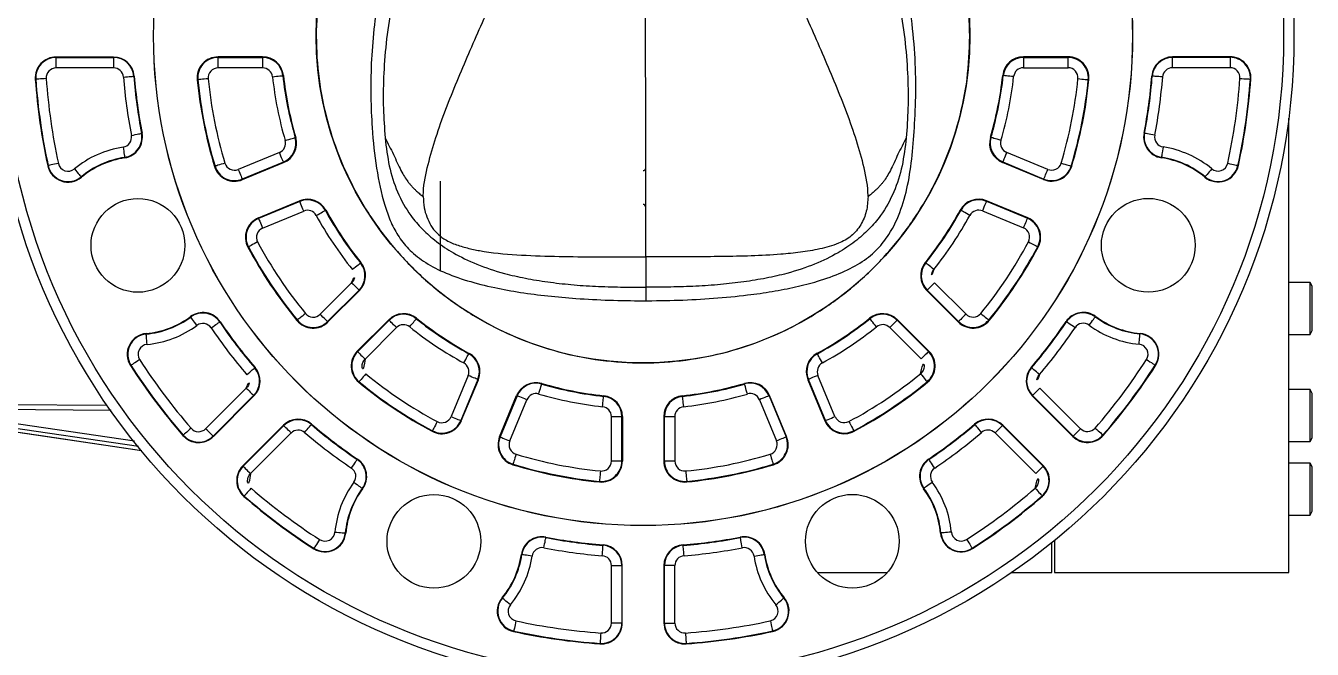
# Model space of a CAD drawing. Header units: millimetres. Extents: x 441156 to 441876, y 4514765 to 4515211.
# Drawn here: x 441241.5844 to 441241.8427, y 4514792.5517 to 4514792.6769 of the extents above; entities that cross this region are included whole.
import ezdxf

# ---------------------------------------------------------------- set-up
doc = ezdxf.new("R2010")
doc.units = ezdxf.units.MM
doc.layers.add('-LYNKA_PISCINA', color=7, linetype='Continuous', lineweight=18)
doc.layers.add('05 ESQUEMAS HIDRAULICOS nuevos_dwg _6_', color=7, linetype='Continuous', lineweight=18, true_color=0x767676)

# ---------------------------------------------------------------- blocks, each defined once
blk = doc.blocks.new('05 ESQUEMAS HIDRAULICOS nuevos_dwg_A$C47CE04E0-V10-01_ARQ_CUARTO DEPURADORA')
at = {"layer": '-LYNKA_PISCINA', "lineweight": 25}
for p, q in [((68.579, 42.152), (68.579, 41.57)), ((81.336, 40.661), (81.336, 41.661)), ((81.336, 38.602), (81.336, 39.602)), ((58.312, 39.201), (55.361, 39.227)), ((58.842, 38.511), (56.033, 38.925)), ((56.033, 38.858), (58.9, 38.435)), ((81.336, 37.191), (81.336, 38.191)), ((71.876, 36.091), (73.219, 36.091))]:
    blk.add_line(p, q, dxfattribs=at)
at = {"layer": '-LYNKA_PISCINA', "lineweight": 25, "flags": 128}
for points in [[(58.24, 39.296), (56.311, 39.313), (55.551, 39.32), (55.361, 39.321), (55.361, 39.318), (55.361, 39.311), (55.361, 39.302), (55.361, 39.29), (55.361, 39.276), (55.361, 39.261), (55.361, 39.244), (55.361, 39.227), (55.229, 39.232), (55.23, 39.249), (55.231, 39.266), (55.233, 39.281), (55.234, 39.295), (55.234, 39.307), (55.235, 39.316), (55.236, 39.323), (55.236, 39.326), (55.361, 39.321), (55.361, 60.409), (55.236, 60.409)], [(58.36, 45.982), (58.36, 45.782), (57.257, 45.782), (57.257, 45.982)], [(61.223, 45.982), (61.223, 45.782), (60.368, 45.782), (60.368, 45.982)], [(75.835, 45.982), (75.835, 45.782), (76.69, 45.782), (76.69, 45.982)], [(79.801, 45.982), (79.801, 45.991), (78.697, 45.991), (78.697, 45.982), (79.801, 45.982), (79.801, 45.782), (78.697, 45.782), (78.697, 45.982)], [(57.066, 45.578), (57.028, 45.575), (56.991, 45.572), (56.956, 45.57), (56.926, 45.568), (56.901, 45.566), (56.883, 45.565), (56.871, 45.564), (56.867, 45.564), (56.858, 45.563)], [(58.551, 45.606), (58.59, 45.609), (58.627, 45.612), (58.661, 45.615), (58.691, 45.617), (58.716, 45.619), (58.735, 45.621), (58.746, 45.622), (58.75, 45.622), (58.759, 45.623)], [(60.178, 45.573), (60.139, 45.569), (60.102, 45.565), (60.068, 45.562), (60.038, 45.559), (60.013, 45.556), (59.994, 45.555), (59.983, 45.553), (59.979, 45.553), (59.968, 45.552)], [(61.413, 45.612), (61.451, 45.616), (61.488, 45.62), (61.523, 45.624), (61.553, 45.627), (61.577, 45.63), (61.596, 45.632), (61.607, 45.633), (61.611, 45.634), (61.622, 45.635)], [(75.645, 45.612), (75.607, 45.616), (75.569, 45.62), (75.535, 45.624), (75.505, 45.627), (75.48, 45.63), (75.462, 45.632), (75.45, 45.633), (75.446, 45.634), (75.436, 45.635)], [(76.88, 45.573), (76.919, 45.569), (76.956, 45.565), (76.99, 45.562), (77.02, 45.559), (77.045, 45.556), (77.064, 45.555), (77.075, 45.553), (77.079, 45.553), (77.09, 45.552)], [(78.507, 45.606), (78.468, 45.609), (78.431, 45.612), (78.397, 45.615), (78.366, 45.617), (78.342, 45.619), (78.323, 45.621), (78.312, 45.622), (78.307, 45.622), (78.299, 45.623)], [(79.991, 45.578), (80.03, 45.575), (80.067, 45.572), (80.102, 45.57), (80.132, 45.568), (80.157, 45.566), (80.175, 45.565), (80.187, 45.564), (80.191, 45.564), (80.2, 45.563)], [(76.429, 36.704), (76.429, 36.091), (80.929, 36.091), (80.929, 44.813)], [(58.703, 44.486), (58.741, 44.493), (58.778, 44.501), (58.812, 44.507), (58.841, 44.513), (58.866, 44.518), (58.884, 44.521), (58.895, 44.523), (58.9, 44.524), (58.908, 44.526)], [(78.355, 44.486), (78.317, 44.493), (78.28, 44.501), (78.246, 44.507), (78.216, 44.513), (78.192, 44.518), (78.174, 44.521), (78.162, 44.523), (78.158, 44.524), (78.15, 44.526)], [(58.544, 44.26), (58.55, 44.222), (58.555, 44.185), (58.56, 44.151), (58.565, 44.121), (58.569, 44.097), (58.571, 44.078), (58.573, 44.067), (58.574, 44.063), (58.575, 44.054)], [(61.656, 44.388), (61.693, 44.399), (61.729, 44.409), (61.762, 44.419), (61.791, 44.427), (61.815, 44.434), (61.833, 44.439), (61.844, 44.443), (61.848, 44.444), (61.858, 44.447)], [(75.402, 44.388), (75.364, 44.399), (75.329, 44.409), (75.295, 44.419), (75.266, 44.427), (75.243, 44.434), (75.225, 44.439), (75.214, 44.443), (75.21, 44.444), (75.2, 44.447)], [(78.514, 44.26), (78.508, 44.222), (78.503, 44.185), (78.497, 44.151), (78.493, 44.121), (78.489, 44.097), (78.486, 44.078), (78.485, 44.067), (78.484, 44.063), (78.483, 44.054)], [(61.622, 43.973), (61.621, 43.977), (61.616, 43.987), (61.609, 44.005), (61.6, 44.028), (61.588, 44.055), (61.575, 44.087), (61.561, 44.122), (61.546, 44.158), (60.756, 43.831), (60.771, 43.795), (60.785, 43.76), (60.799, 43.728), (60.81, 43.701), (60.82, 43.678), (60.827, 43.66), (60.831, 43.65), (60.833, 43.646)], [(76.225, 43.646), (76.227, 43.65), (76.231, 43.66), (76.238, 43.678), (76.248, 43.701), (76.259, 43.728), (76.272, 43.76), (76.287, 43.795), (76.302, 43.831), (75.512, 44.158), (75.497, 44.122), (75.483, 44.087), (75.47, 44.055), (75.458, 44.028), (75.449, 44.005), (75.442, 43.987), (75.437, 43.977), (75.435, 43.973), (76.225, 43.646), (76.221, 43.636), (75.431, 43.963), (75.435, 43.973)], [(57.3, 43.948), (57.262, 43.94), (57.226, 43.932), (57.192, 43.925), (57.163, 43.919), (57.138, 43.913), (57.12, 43.909), (57.109, 43.907), (57.105, 43.906), (57.096, 43.904)], [(57.609, 43.842), (57.634, 43.812), (57.658, 43.783), (57.68, 43.757), (57.699, 43.734), (57.715, 43.714), (57.727, 43.7), (57.734, 43.691), (57.737, 43.688), (57.743, 43.681)], [(60.5, 43.952), (60.463, 43.94), (60.427, 43.93), (60.394, 43.92), (60.365, 43.911), (60.342, 43.904), (60.324, 43.898), (60.313, 43.895), (60.309, 43.894), (60.299, 43.89)], [(76.558, 43.952), (76.595, 43.94), (76.631, 43.93), (76.664, 43.92), (76.692, 43.911), (76.716, 43.904), (76.734, 43.898), (76.745, 43.895), (76.749, 43.894), (76.759, 43.89)], [(79.448, 43.842), (79.424, 43.812), (79.4, 43.783), (79.378, 43.757), (79.359, 43.734), (79.343, 43.714), (79.331, 43.7), (79.323, 43.691), (79.321, 43.688), (79.315, 43.681)], [(79.758, 43.948), (79.795, 43.94), (79.832, 43.932), (79.866, 43.925), (79.895, 43.919), (79.919, 43.913), (79.938, 43.909), (79.949, 43.907), (79.953, 43.906), (79.961, 43.904)], [(61.146, 42.891), (61.147, 42.887), (61.152, 42.876), (61.159, 42.859), (61.168, 42.836), (61.18, 42.808), (61.193, 42.776), (61.207, 42.742), (61.222, 42.706), (62.012, 43.033), (61.997, 43.069), (61.983, 43.103), (61.969, 43.135), (61.958, 43.163), (61.948, 43.186), (61.941, 43.203), (61.937, 43.214), (61.935, 43.218), (61.146, 42.891), (61.142, 42.9), (61.931, 43.227), (61.935, 43.218)], [(62.253, 42.948), (62.287, 42.967), (62.319, 42.985), (62.35, 43.001), (62.376, 43.016), (62.398, 43.028), (62.414, 43.037), (62.424, 43.042), (62.428, 43.044), (62.437, 43.049)], [(74.805, 42.948), (74.771, 42.967), (74.738, 42.985), (74.708, 43.001), (74.682, 43.016), (74.66, 43.028), (74.644, 43.037), (74.634, 43.042), (74.63, 43.044), (74.621, 43.049)], [(75.123, 43.218), (75.121, 43.214), (75.117, 43.203), (75.11, 43.186), (75.1, 43.163), (75.088, 43.135), (75.075, 43.103), (75.061, 43.069), (75.046, 43.033), (75.836, 42.706), (75.85, 42.742), (75.865, 42.776), (75.878, 42.808), (75.89, 42.836), (75.899, 42.859), (75.906, 42.876), (75.911, 42.887), (75.912, 42.891), (75.916, 42.9), (75.127, 43.227), (75.123, 43.218), (75.912, 42.891)], [(61.127, 42.439), (61.092, 42.421), (61.059, 42.403), (61.029, 42.387), (61.002, 42.373), (60.98, 42.361), (60.964, 42.352), (60.954, 42.347), (60.95, 42.345), (60.941, 42.34)], [(75.931, 42.439), (75.965, 42.421), (75.998, 42.403), (76.029, 42.387), (76.055, 42.373), (76.077, 42.361), (76.094, 42.352), (76.104, 42.347), (76.108, 42.345), (76.117, 42.34)], [(62.946, 41.91), (62.976, 41.935), (63.005, 41.958), (63.032, 41.979), (63.056, 41.998), (63.075, 42.014), (63.09, 42.026), (63.099, 42.033), (63.102, 42.035), (63.11, 42.042)], [(68.266, 42.152), (68.579, 42.152), (68.579, 41.57), (68.579, 41.293)], [(74.112, 41.91), (74.082, 41.935), (74.052, 41.958), (74.026, 41.979), (74.002, 41.998), (73.983, 42.014), (73.968, 42.026), (73.959, 42.033), (73.956, 42.035), (73.948, 42.042)], [(62.469, 40.91), (63.074, 41.514), (63.081, 41.506), (62.477, 40.902), (62.469, 40.91), (62.466, 40.913), (62.458, 40.921), (62.445, 40.934), (62.427, 40.951), (62.406, 40.973), (62.382, 40.997), (62.355, 41.024), (62.328, 41.051), (62.932, 41.655), (62.96, 41.628), (62.986, 41.601), (63.01, 41.577), (63.032, 41.556), (63.049, 41.538), (63.062, 41.525), (63.071, 41.517), (63.074, 41.514)], [(73.984, 41.514), (73.977, 41.506), (74.581, 40.902), (74.589, 40.91), (73.984, 41.514), (73.987, 41.517), (73.995, 41.525), (74.009, 41.538), (74.026, 41.556), (74.048, 41.577), (74.072, 41.601), (74.098, 41.628), (74.126, 41.655), (74.73, 41.051), (74.703, 41.024), (74.676, 40.997), (74.652, 40.973), (74.63, 40.951), (74.613, 40.934), (74.6, 40.921), (74.591, 40.913), (74.589, 40.91)], [(80.929, 40.661), (81.336, 40.661), (81.379, 40.736), (81.379, 41.586), (81.336, 41.661), (80.929, 41.661)], [(62.045, 41.065), (62.015, 41.04), (61.986, 41.017), (61.959, 40.995), (61.936, 40.976), (61.917, 40.96), (61.902, 40.948), (61.893, 40.941), (61.89, 40.938), (61.882, 40.931)], [(75.013, 41.065), (75.043, 41.04), (75.072, 41.017), (75.098, 40.995), (75.122, 40.976), (75.141, 40.96), (75.155, 40.948), (75.164, 40.941), (75.168, 40.938), (75.176, 40.931)], [(59.962, 40.837), (59.939, 40.869), (59.917, 40.899), (59.896, 40.926), (59.878, 40.951), (59.863, 40.971), (59.852, 40.986), (59.845, 40.995), (59.843, 40.998), (59.838, 41.005)], [(60.234, 40.791), (60.266, 40.812), (60.297, 40.833), (60.326, 40.852), (60.351, 40.869), (60.371, 40.883), (60.387, 40.894), (60.396, 40.9), (60.4, 40.902), (60.407, 40.907)], [(63.047, 40.332), (63.05, 40.329), (63.058, 40.32), (63.072, 40.307), (63.089, 40.29), (63.111, 40.268), (63.135, 40.244), (63.161, 40.218), (63.189, 40.19), (63.793, 40.794), (63.766, 40.822), (63.739, 40.848), (63.715, 40.873), (63.693, 40.894), (63.676, 40.912), (63.663, 40.925), (63.654, 40.933), (63.652, 40.936), (63.644, 40.943), (63.04, 40.339), (63.047, 40.332), (63.652, 40.936)], [(64.048, 40.808), (64.072, 40.839), (64.096, 40.868), (64.117, 40.895), (64.136, 40.918), (64.152, 40.938), (64.163, 40.952), (64.171, 40.961), (64.173, 40.964), (64.18, 40.972)], [(73.01, 40.808), (72.986, 40.839), (72.962, 40.868), (72.941, 40.895), (72.922, 40.918), (72.906, 40.938), (72.895, 40.952), (72.887, 40.961), (72.885, 40.964), (72.878, 40.972)], [(74.01, 40.332), (74.008, 40.329), (73.999, 40.32), (73.986, 40.307), (73.969, 40.29), (73.947, 40.268), (73.923, 40.244), (73.897, 40.218), (73.869, 40.19), (73.265, 40.794), (73.292, 40.822), (73.319, 40.848), (73.343, 40.873), (73.364, 40.894), (73.382, 40.912), (73.395, 40.925), (73.403, 40.933), (73.406, 40.936)], [(76.824, 40.791), (76.792, 40.812), (76.761, 40.833), (76.732, 40.852), (76.707, 40.869), (76.687, 40.883), (76.671, 40.894), (76.662, 40.9), (76.658, 40.902), (76.651, 40.907)], [(77.096, 40.837), (77.119, 40.869), (77.141, 40.899), (77.162, 40.926), (77.18, 40.951), (77.194, 40.971), (77.205, 40.986), (77.212, 40.995), (77.215, 40.998), (77.22, 41.005)], [(59.005, 40.473), (59.001, 40.511), (58.998, 40.548), (58.995, 40.583), (58.992, 40.613), (58.99, 40.637), (58.988, 40.656), (58.987, 40.668), (58.986, 40.672), (58.986, 40.68)], [(78.053, 40.473), (78.056, 40.511), (78.06, 40.548), (78.063, 40.583), (78.066, 40.613), (78.068, 40.637), (78.07, 40.656), (78.071, 40.668), (78.071, 40.672), (78.072, 40.68)], [(65.086, 40.115), (65.104, 40.149), (65.122, 40.182), (65.139, 40.212), (65.153, 40.238), (65.165, 40.26), (65.174, 40.276), (65.18, 40.287), (65.182, 40.29), (65.187, 40.299)], [(71.972, 40.115), (71.953, 40.149), (71.935, 40.182), (71.919, 40.212), (71.904, 40.238), (71.892, 40.26), (71.883, 40.276), (71.878, 40.287), (71.876, 40.29), (71.871, 40.299)], [(58.862, 40.179), (58.829, 40.158), (58.798, 40.138), (58.769, 40.119), (58.743, 40.103), (58.722, 40.089), (58.707, 40.079), (58.697, 40.073), (58.694, 40.071), (58.686, 40.066)], [(60.918, 39.891), (60.948, 39.916), (60.976, 39.94), (61.002, 39.963), (61.025, 39.982), (61.044, 39.998), (61.058, 40.011), (61.067, 40.018), (61.07, 40.021), (61.077, 40.026)], [(76.139, 39.891), (76.11, 39.916), (76.082, 39.94), (76.055, 39.963), (76.032, 39.982), (76.013, 39.998), (75.999, 40.011), (75.99, 40.018), (75.987, 40.021), (75.981, 40.026)], [(78.196, 40.179), (78.229, 40.158), (78.26, 40.138), (78.289, 40.119), (78.314, 40.103), (78.335, 40.089), (78.351, 40.079), (78.361, 40.073), (78.364, 40.071), (78.372, 40.066)], [(63.203, 39.907), (63.178, 39.877), (63.154, 39.848), (63.132, 39.822), (63.113, 39.798), (63.097, 39.779), (63.086, 39.765), (63.078, 39.756), (63.076, 39.753), (63.069, 39.744)], [(65.355, 39.797), (65.351, 39.799), (65.341, 39.803), (65.324, 39.811), (65.301, 39.82), (65.273, 39.832), (65.241, 39.845), (65.206, 39.859), (65.17, 39.874), (64.843, 39.085), (64.879, 39.07), (64.914, 39.055), (64.946, 39.042), (64.974, 39.031), (64.997, 39.021), (65.014, 39.014), (65.024, 39.01), (65.028, 39.008), (65.038, 39.004), (65.365, 39.793), (65.355, 39.797), (65.028, 39.008)], [(72.03, 39.008), (72.033, 39.01), (72.044, 39.014), (72.061, 39.021), (72.084, 39.031), (72.112, 39.042), (72.144, 39.055), (72.178, 39.07), (72.214, 39.085), (71.887, 39.874), (71.851, 39.859), (71.817, 39.845), (71.785, 39.832), (71.757, 39.82), (71.734, 39.811), (71.717, 39.803), (71.706, 39.799), (71.703, 39.797)], [(73.855, 39.907), (73.88, 39.877), (73.904, 39.848), (73.925, 39.822), (73.945, 39.798), (73.96, 39.779), (73.972, 39.765), (73.98, 39.756), (73.982, 39.753), (73.989, 39.744)], [(60.27, 38.71), (60.276, 38.704), (61.056, 39.484), (61.05, 39.49), (60.27, 38.71), (60.267, 38.713), (60.259, 38.721), (60.245, 38.734), (60.228, 38.752), (60.206, 38.773), (60.182, 38.798), (60.156, 38.824), (60.128, 38.851), (60.908, 39.631), (60.936, 39.604), (60.962, 39.578), (60.986, 39.553), (61.008, 39.532), (61.025, 39.514), (61.038, 39.501), (61.047, 39.493), (61.05, 39.49)], [(66.526, 39.519), (66.536, 39.556), (66.547, 39.592), (66.556, 39.625), (66.565, 39.654), (66.572, 39.678), (66.577, 39.695), (66.58, 39.707), (66.581, 39.711), (66.584, 39.721)], [(70.532, 39.519), (70.521, 39.556), (70.511, 39.592), (70.501, 39.625), (70.493, 39.654), (70.486, 39.678), (70.481, 39.695), (70.477, 39.707), (70.476, 39.711), (70.473, 39.721)], [(76.008, 39.49), (76.011, 39.493), (76.019, 39.501), (76.032, 39.514), (76.05, 39.532), (76.071, 39.553), (76.096, 39.578), (76.122, 39.604), (76.15, 39.631), (76.93, 38.851), (76.902, 38.824), (76.876, 38.798), (76.851, 38.773), (76.83, 38.752), (76.812, 38.734), (76.799, 38.721), (76.791, 38.713), (76.788, 38.71)], [(80.929, 38.602), (81.336, 38.602), (81.379, 38.677), (81.379, 39.527), (81.336, 39.602), (80.929, 39.602)], [(65.783, 38.695), (65.787, 38.694), (65.798, 38.689), (65.815, 38.682), (65.838, 38.672), (65.866, 38.661), (65.898, 38.648), (65.932, 38.633), (65.968, 38.619), (66.295, 39.408), (66.259, 39.423), (66.225, 39.437), (66.193, 39.45), (66.165, 39.462), (66.142, 39.472), (66.125, 39.479), (66.114, 39.483), (66.111, 39.485), (65.783, 38.695), (65.774, 38.699), (66.101, 39.489), (66.111, 39.485)], [(67.75, 39.275), (67.754, 39.314), (67.758, 39.351), (67.762, 39.385), (67.765, 39.415), (67.768, 39.44), (67.77, 39.458), (67.771, 39.47), (67.771, 39.474), (67.773, 39.484)], [(69.308, 39.275), (69.304, 39.314), (69.3, 39.351), (69.296, 39.385), (69.293, 39.415), (69.29, 39.44), (69.288, 39.458), (69.287, 39.47), (69.286, 39.474), (69.285, 39.484)], [(70.947, 39.485), (70.943, 39.483), (70.933, 39.479), (70.916, 39.472), (70.893, 39.462), (70.865, 39.45), (70.833, 39.437), (70.798, 39.423), (70.763, 39.408), (71.09, 38.619), (71.125, 38.633), (71.16, 38.648), (71.192, 38.661), (71.22, 38.672), (71.243, 38.682), (71.26, 38.689), (71.27, 38.694), (71.274, 38.695)], [(68.12, 38.23), (68.12, 39.085), (68.131, 39.085), (68.131, 38.23), (68.12, 38.23), (67.92, 38.23), (67.92, 39.085), (68.12, 39.085)], [(68.938, 39.085), (69.138, 39.085), (69.138, 38.23), (68.938, 38.23)], [(56.033, 38.858), (56.033, 38.858), (56.033, 38.925), (56.033, 38.929), (56.034, 38.936), (56.035, 38.945), (56.037, 38.956), (56.039, 38.97), (56.041, 38.985), (56.044, 39.002), (56.046, 39.019), (58.759, 38.618)], [(56.033, 38.858), (56.221, 38.831), (56.972, 38.72), (58.899, 38.436)], [(59.848, 38.861), (59.819, 38.836), (59.791, 38.811), (59.765, 38.789), (59.742, 38.769), (59.723, 38.753), (59.709, 38.741), (59.701, 38.733), (59.697, 38.73), (59.691, 38.725)], [(60.848, 38.132), (60.851, 38.129), (60.859, 38.121), (60.872, 38.108), (60.89, 38.09), (60.911, 38.069), (60.935, 38.044), (60.962, 38.018), (60.989, 37.991), (61.769, 38.771), (61.742, 38.798), (61.715, 38.824), (61.691, 38.849), (61.67, 38.87), (61.652, 38.888), (61.639, 38.901), (61.631, 38.909), (61.628, 38.912)], [(62.029, 38.781), (62.054, 38.81), (62.078, 38.839), (62.1, 38.865), (62.12, 38.888), (62.136, 38.907), (62.148, 38.921), (62.156, 38.93), (62.158, 38.933), (62.164, 38.939)], [(64.577, 38.989), (64.558, 38.955), (64.541, 38.922), (64.525, 38.891), (64.51, 38.865), (64.499, 38.843), (64.49, 38.826), (64.484, 38.816), (64.482, 38.813), (64.478, 38.803)], [(72.481, 38.989), (72.499, 38.955), (72.517, 38.922), (72.533, 38.891), (72.547, 38.865), (72.559, 38.843), (72.568, 38.826), (72.573, 38.816), (72.575, 38.813), (72.58, 38.803)], [(75.029, 38.781), (75.004, 38.81), (74.98, 38.839), (74.957, 38.865), (74.938, 38.888), (74.922, 38.907), (74.91, 38.921), (74.902, 38.93), (74.899, 38.933), (74.894, 38.939)], [(76.21, 38.132), (76.207, 38.129), (76.199, 38.121), (76.186, 38.108), (76.168, 38.09), (76.147, 38.069), (76.123, 38.044), (76.096, 38.018), (76.069, 37.991), (75.289, 38.771), (75.316, 38.798), (75.343, 38.824), (75.367, 38.849), (75.388, 38.87), (75.406, 38.888), (75.419, 38.901), (75.427, 38.909), (75.43, 38.912)], [(77.209, 38.861), (77.239, 38.836), (77.267, 38.811), (77.293, 38.789), (77.316, 38.769), (77.334, 38.753), (77.349, 38.741), (77.357, 38.733), (77.36, 38.73), (77.367, 38.725)], [(66.089, 38.362), (66.078, 38.325), (66.067, 38.29), (66.057, 38.257), (66.048, 38.228), (66.041, 38.204), (66.036, 38.186), (66.032, 38.175), (66.031, 38.171), (66.028, 38.161)], [(70.968, 38.362), (70.98, 38.325), (70.991, 38.29), (71.001, 38.257), (71.009, 38.228), (71.017, 38.204), (71.022, 38.186), (71.025, 38.175), (71.027, 38.171), (71.03, 38.161)], [(62.928, 38.096), (62.95, 38.128), (62.971, 38.159), (62.99, 38.188), (63.007, 38.213), (63.021, 38.234), (63.031, 38.249), (63.038, 38.259), (63.04, 38.262), (63.045, 38.269)], [(74.13, 38.096), (74.108, 38.128), (74.087, 38.159), (74.068, 38.188), (74.051, 38.213), (74.037, 38.234), (74.026, 38.249), (74.02, 38.259), (74.018, 38.262), (74.013, 38.269)], [(80.929, 37.191), (81.336, 37.191), (81.379, 37.266), (81.379, 38.116), (81.336, 38.191), (80.929, 38.191)], [(62.975, 37.824), (63.006, 37.801), (63.036, 37.779), (63.064, 37.758), (63.088, 37.74), (63.108, 37.726), (63.123, 37.715), (63.133, 37.708), (63.136, 37.705), (63.143, 37.7)], [(67.71, 38.04), (67.706, 38.001), (67.703, 37.964), (67.699, 37.93), (67.696, 37.9), (67.694, 37.875), (67.692, 37.857), (67.691, 37.845), (67.691, 37.841), (67.69, 37.831)], [(69.348, 38.04), (69.351, 38.001), (69.355, 37.964), (69.358, 37.93), (69.361, 37.9), (69.364, 37.875), (69.366, 37.857), (69.367, 37.845), (69.367, 37.841), (69.368, 37.831)], [(74.083, 37.824), (74.051, 37.801), (74.021, 37.779), (73.994, 37.758), (73.969, 37.74), (73.949, 37.726), (73.934, 37.715), (73.925, 37.708), (73.922, 37.705), (73.915, 37.7)], [(60.999, 37.711), (60.974, 37.681), (60.949, 37.653), (60.927, 37.627), (60.907, 37.604), (60.89, 37.586), (60.878, 37.572), (60.871, 37.563), (60.868, 37.56), (60.862, 37.553)], [(76.059, 37.711), (76.084, 37.681), (76.109, 37.653), (76.131, 37.627), (76.151, 37.604), (76.167, 37.586), (76.18, 37.572), (76.187, 37.563), (76.19, 37.56), (76.196, 37.553)], [(62.61, 36.867), (62.649, 36.864), (62.686, 36.86), (62.72, 36.857), (62.75, 36.854), (62.775, 36.852), (62.794, 36.85), (62.805, 36.849), (62.809, 36.849), (62.818, 36.848)], [(74.448, 36.867), (74.409, 36.864), (74.372, 36.86), (74.338, 36.857), (74.307, 36.854), (74.283, 36.852), (74.264, 36.85), (74.253, 36.849), (74.248, 36.849), (74.24, 36.848)], [(62.316, 36.724), (62.295, 36.691), (62.275, 36.66), (62.257, 36.631), (62.24, 36.606), (62.227, 36.585), (62.217, 36.569), (62.21, 36.559), (62.208, 36.556), (62.203, 36.548)], [(66.624, 36.565), (66.631, 36.604), (66.638, 36.64), (66.645, 36.674), (66.651, 36.704), (66.655, 36.728), (66.659, 36.746), (66.661, 36.758), (66.662, 36.762), (66.663, 36.77)], [(67.744, 36.413), (67.747, 36.452), (67.75, 36.489), (67.753, 36.524), (67.755, 36.554), (67.757, 36.578), (67.758, 36.597), (67.759, 36.609), (67.76, 36.613), (67.76, 36.621)], [(69.314, 36.413), (69.311, 36.452), (69.308, 36.489), (69.305, 36.524), (69.303, 36.554), (69.301, 36.578), (69.299, 36.597), (69.299, 36.609), (69.298, 36.613), (69.298, 36.621)], [(70.434, 36.565), (70.427, 36.604), (70.42, 36.64), (70.413, 36.674), (70.407, 36.704), (70.403, 36.728), (70.399, 36.746), (70.397, 36.758), (70.396, 36.762), (70.394, 36.77)], [(74.741, 36.724), (74.762, 36.691), (74.783, 36.66), (74.801, 36.631), (74.818, 36.606), (74.831, 36.585), (74.841, 36.569), (74.847, 36.559), (74.85, 36.556), (74.854, 36.548)], [(75.611, 36.091), (76.379, 36.091), (76.379, 36.664)], [(66.398, 36.406), (66.36, 36.412), (66.323, 36.418), (66.289, 36.423), (66.259, 36.427), (66.234, 36.431), (66.216, 36.434), (66.204, 36.435), (66.2, 36.436), (66.192, 36.437)], [(70.66, 36.406), (70.698, 36.412), (70.735, 36.418), (70.769, 36.423), (70.799, 36.427), (70.823, 36.431), (70.842, 36.434), (70.853, 36.435), (70.857, 36.436), (70.866, 36.437)], [(68.12, 35.12), (68.129, 35.12), (68.129, 36.223), (68.12, 36.223), (68.12, 35.12), (67.92, 35.12), (67.92, 36.223), (68.12, 36.223)], [(68.938, 35.12), (69.138, 35.12), (69.138, 36.223), (68.938, 36.223)], [(65.98, 35.472), (65.95, 35.496), (65.921, 35.52), (65.895, 35.542), (65.871, 35.562), (65.852, 35.577), (65.838, 35.589), (65.829, 35.597), (65.826, 35.599), (65.819, 35.605)], [(71.078, 35.472), (71.108, 35.496), (71.137, 35.52), (71.163, 35.542), (71.187, 35.562), (71.206, 35.577), (71.22, 35.589), (71.229, 35.597), (71.232, 35.599), (71.239, 35.605)], [(66.086, 35.163), (66.078, 35.125), (66.07, 35.088), (66.063, 35.055), (66.056, 35.025), (66.051, 35.001), (66.047, 34.983), (66.045, 34.971), (66.044, 34.967), (66.042, 34.959)], [(70.972, 35.163), (70.98, 35.125), (70.988, 35.088), (70.995, 35.055), (71.002, 35.025), (71.007, 35.001), (71.011, 34.983), (71.013, 34.971), (71.014, 34.967), (71.016, 34.959)], [(67.715, 34.929), (67.713, 34.89), (67.71, 34.853), (67.708, 34.819), (67.705, 34.788), (67.704, 34.764), (67.702, 34.745), (67.701, 34.733), (67.701, 34.729), (67.701, 34.721)], [(69.342, 34.929), (69.345, 34.89), (69.348, 34.853), (69.35, 34.819), (69.352, 34.788), (69.354, 34.764), (69.355, 34.745), (69.356, 34.733), (69.357, 34.729), (69.357, 34.721)]]:
    blk.add_lwpolyline(points, dxfattribs=at)
for points in [[(57.257, 45.991), (57.257, 45.982), (58.36, 45.982), (58.36, 45.991)], [(60.368, 45.993), (60.368, 45.982), (61.223, 45.982), (61.223, 45.993)], [(75.835, 45.993), (75.835, 45.982), (76.69, 45.982), (76.69, 45.993)], [(61.626, 43.963), (61.622, 43.973), (60.833, 43.646), (60.837, 43.636)], [(73.414, 40.943), (73.406, 40.936), (74.01, 40.332), (74.018, 40.339)], [(72.02, 39.004), (72.03, 39.008), (71.703, 39.797), (71.693, 39.793)], [(70.957, 39.489), (70.947, 39.485), (71.274, 38.695), (71.284, 38.699)], [(76.782, 38.704), (76.788, 38.71), (76.008, 39.49), (76.002, 39.484)], [(68.927, 38.23), (68.938, 38.23), (68.938, 39.085), (68.927, 39.085)], [(60.841, 38.138), (60.848, 38.132), (61.628, 38.912), (61.621, 38.918)], [(75.436, 38.918), (76.216, 38.138), (76.21, 38.132), (75.43, 38.912)], [(68.929, 35.12), (68.938, 35.12), (68.938, 36.223), (68.929, 36.223)]]:
    blk.add_lwpolyline(points, close=True, dxfattribs=at)
at = {"layer": '-LYNKA_PISCINA', "lineweight": 25}
for centre, radius in [((68.529, 46.391), 12.5), ((68.529, 46.391), 12.3), ((68.529, 46.391), 9.4), ((68.529, 46.391), 9.398), ((68.529, 46.391), 6.277), ((58.828, 42.373), 0.9), ((78.23, 42.373), 0.9), ((64.511, 36.69), 0.9), ((72.547, 36.69), 0.9)]:
    blk.add_circle(centre, radius, dxfattribs=at)
for centre, radius, start, end in [((57.257, 45.591), 0.4, 90, 184.0597), ((57.257, 45.591), 0.391, 90, 184.0597), ((58.36, 45.591), 0.4, 4.4984, 90), ((58.36, 45.591), 0.391, 4.4984, 90), ((60.368, 45.591), 0.402, 90, 185.5987), ((60.368, 45.591), 0.391, 90, 185.5987), ((61.223, 45.591), 0.402, 6.2487, 90), ((61.223, 45.591), 0.391, 6.2487, 90), ((75.835, 45.591), 0.402, 90, 173.7513), ((75.835, 45.591), 0.391, 90, 173.7513), ((76.69, 45.591), 0.402, 354.4013, 90), ((76.69, 45.591), 0.391, 354.4013, 90), ((78.697, 45.591), 0.4, 90, 175.5016), ((78.697, 45.591), 0.391, 90, 175.5016), ((79.801, 45.591), 0.4, 355.9403, 90), ((79.801, 45.591), 0.391, 355.9403, 90), ((57.257, 45.591), 0.191, 90, 184.0597), ((58.36, 45.591), 0.191, 4.4984, 90), ((60.368, 45.591), 0.191, 90, 185.5987), ((61.223, 45.591), 0.191, 6.2487, 90), ((75.835, 45.591), 0.191, 90, 173.7513), ((76.69, 45.591), 0.191, 354.4013, 90), ((78.697, 45.591), 0.191, 90, 175.5016), ((79.801, 45.591), 0.191, 355.9403, 90), ((68.529, 46.391), 11.7, 184.0597, 192.2733), ((68.529, 46.391), 11.691, 184.0597, 192.2733), ((68.529, 46.391), 11.491, 184.0597, 192.2733), ((68.529, 46.391), 10.009, 184.4984, 190.9734), ((68.529, 46.391), 9.809, 184.4984, 190.9734), ((68.529, 46.391), 9.8, 184.4984, 190.9734), ((68.529, 46.391), 8.602, 185.5987, 196.9013), ((68.529, 46.391), 8.591, 185.5987, 196.9013), ((68.529, 46.391), 8.391, 185.5987, 196.9013), ((68.529, 46.391), 7.159, 186.2487, 196.2513), ((68.529, 46.391), 6.959, 186.2487, 196.2513), ((68.529, 46.391), 6.948, 186.2487, 196.2513), ((68.529, 46.391), 6.948, 343.7487, 353.7513), ((68.529, 46.391), 6.959, 343.7487, 353.7513), ((68.529, 46.391), 7.159, 343.7487, 353.7513), ((68.529, 46.391), 8.391, 343.0987, 354.4013), ((68.529, 46.391), 8.591, 343.0987, 354.4013), ((68.529, 46.391), 8.602, 343.0987, 354.4013), ((68.529, 46.391), 9.8, 349.0266, 355.5016), ((68.529, 46.391), 9.809, 349.0266, 355.5016), ((68.529, 46.391), 10.009, 349.0266, 355.5016), ((68.529, 46.391), 11.491, 347.7267, 355.9403), ((68.529, 46.391), 11.691, 347.7267, 355.9403), ((68.529, 46.391), 11.7, 347.7267, 355.9403), ((58.515, 44.45), 0.191, 278.5653, 10.9734), ((58.515, 44.45), 0.391, 278.5653, 10.9734), ((58.515, 44.45), 0.4, 278.5653, 10.9734), ((78.542, 44.45), 0.4, 169.0266, 261.4347), ((78.542, 44.45), 0.391, 169.0266, 261.4347), ((78.542, 44.45), 0.191, 169.0266, 261.4347), ((58.828, 42.373), 1.909, 98.5653, 129.6854), ((61.473, 44.334), 0.191, 292.5, 16.2513), ((61.473, 44.334), 0.391, 292.5, 16.2513), ((61.473, 44.334), 0.402, 292.5, 16.2513), ((75.585, 44.334), 0.402, 163.7487, 247.5), ((75.585, 44.334), 0.391, 163.7487, 247.5), ((75.585, 44.334), 0.191, 163.7487, 247.5), ((78.23, 42.373), 1.909, 50.3146, 81.4347), ((58.828, 42.373), 1.709, 98.5653, 129.6854), ((58.828, 42.373), 1.7, 98.5653, 129.6854), ((78.23, 42.373), 1.7, 50.3146, 81.4347), ((78.23, 42.373), 1.709, 50.3146, 81.4347), ((57.487, 43.989), 0.4, 192.2733, 309.6854), ((57.487, 43.989), 0.391, 192.2733, 309.6854), ((57.487, 43.989), 0.191, 192.2733, 309.6854), ((60.683, 44.007), 0.402, 196.9013, 292.5), ((60.683, 44.007), 0.391, 196.9013, 292.5), ((60.683, 44.007), 0.191, 196.9013, 292.5), ((68.529, 43.858), 0.05, 270.5, 0), ((76.375, 44.007), 0.402, 247.5, 343.0987), ((76.375, 44.007), 0.391, 247.5, 343.0987), ((76.375, 44.007), 0.191, 247.5, 343.0987), ((79.571, 43.989), 0.4, 230.3146, 347.7267), ((79.571, 43.989), 0.391, 230.3146, 347.7267), ((79.571, 43.989), 0.191, 230.3146, 347.7267), ((62.085, 42.856), 0.402, 28.7487, 112.5), ((62.085, 42.856), 0.391, 28.7487, 112.5), ((74.973, 42.856), 0.402, 67.5, 151.2513), ((74.973, 42.856), 0.391, 67.5, 151.2513), ((62.085, 42.856), 0.191, 28.7487, 112.5), ((68.529, 46.391), 6.959, 208.7487, 218.7513), ((68.529, 46.391), 6.948, 208.7487, 218.7513), ((68.529, 43.109), 0.05, 0, 89.5), ((68.529, 46.391), 6.948, 321.2487, 331.2513), ((68.529, 46.391), 6.959, 321.2487, 331.2513), ((74.973, 42.856), 0.191, 67.5, 151.2513), ((61.295, 42.529), 0.402, 112.5, 208.0987), ((61.295, 42.529), 0.391, 112.5, 208.0987), ((68.529, 46.391), 7.159, 208.7487, 218.7513), ((68.529, 46.391), 7.159, 321.2487, 331.2513), ((75.762, 42.529), 0.391, 331.9013, 67.5), ((75.762, 42.529), 0.402, 331.9013, 67.5), ((61.295, 42.529), 0.191, 112.5, 208.0987), ((75.762, 42.529), 0.191, 331.9013, 67.5), ((68.529, 46.391), 8.602, 208.0987, 219.4013), ((68.529, 46.391), 8.591, 208.0987, 219.4013), ((68.529, 46.391), 8.391, 208.0987, 219.4013), ((68.529, 46.391), 8.391, 320.5987, 331.9013), ((68.529, 46.391), 8.591, 320.5987, 331.9013), ((68.529, 46.391), 8.602, 320.5987, 331.9013), ((62.797, 41.791), 0.391, 315, 38.7513), ((62.797, 41.791), 0.402, 315, 38.7513), ((74.261, 41.791), 0.402, 141.2487, 225), ((74.261, 41.791), 0.391, 141.2487, 225), ((62.797, 41.791), 0.191, 315, 38.7513), ((74.261, 41.791), 0.191, 141.2487, 225), ((60.075, 40.684), 0.4, 34.0266, 126.4347), ((60.075, 40.684), 0.391, 34.0266, 126.4347), ((62.193, 41.186), 0.191, 219.4013, 315), ((63.928, 40.659), 0.402, 51.2487, 135), ((63.928, 40.659), 0.391, 51.2487, 135), ((73.13, 40.659), 0.402, 45, 128.7513), ((73.13, 40.659), 0.391, 45, 128.7513), ((74.865, 41.186), 0.191, 225, 320.5987), ((76.982, 40.684), 0.4, 53.5653, 145.9734), ((76.982, 40.684), 0.391, 53.5653, 145.9734), ((58.828, 42.373), 1.7, 275.3146, 306.4347), ((58.828, 42.373), 1.709, 275.3146, 306.4347), ((58.828, 42.373), 1.909, 275.3146, 306.4347), ((60.075, 40.684), 0.191, 34.0266, 126.4347), ((68.529, 46.391), 10.009, 214.0266, 220.5016), ((68.529, 46.391), 9.809, 214.0266, 220.5016), ((68.529, 46.391), 9.8, 214.0266, 220.5016), ((62.193, 41.186), 0.402, 219.4013, 315), ((62.193, 41.186), 0.391, 219.4013, 315), ((63.928, 40.659), 0.191, 51.2487, 135), ((68.529, 46.391), 7.159, 231.2487, 241.2513), ((68.529, 46.391), 6.959, 231.2487, 241.2513), ((68.529, 46.391), 6.948, 231.2487, 241.2513), ((68.529, 46.391), 6.948, 298.7487, 308.7513), ((68.529, 46.391), 6.959, 298.7487, 308.7513), ((68.529, 46.391), 7.159, 298.7487, 308.7513), ((73.13, 40.659), 0.191, 45, 128.7513), ((74.865, 41.186), 0.402, 225, 320.5987), ((74.865, 41.186), 0.391, 225, 320.5987), ((68.529, 46.391), 9.8, 319.4984, 325.9734), ((68.529, 46.391), 9.809, 319.4984, 325.9734), ((68.529, 46.391), 10.009, 319.4984, 325.9734), ((76.982, 40.684), 0.191, 53.5653, 145.9734), ((78.23, 42.373), 1.909, 233.5653, 264.6854), ((78.23, 42.373), 1.709, 233.5653, 264.6854), ((78.23, 42.373), 1.7, 233.5653, 264.6854), ((59.023, 40.282), 0.4, 95.3146, 212.7267), ((59.023, 40.282), 0.391, 95.3146, 212.7267), ((78.035, 40.282), 0.391, 327.2733, 84.6854), ((78.035, 40.282), 0.4, 327.2733, 84.6854), ((59.023, 40.282), 0.191, 95.3146, 212.7267), ((63.324, 40.055), 0.402, 135, 230.5987), ((63.324, 40.055), 0.391, 135, 230.5987), ((64.994, 39.947), 0.391, 337.5, 61.2513), ((64.994, 39.947), 0.402, 337.5, 61.2513), ((72.064, 39.947), 0.402, 118.7487, 202.5), ((72.064, 39.947), 0.391, 118.7487, 202.5), ((73.734, 40.055), 0.391, 309.4013, 45), ((73.734, 40.055), 0.402, 309.4013, 45), ((78.035, 40.282), 0.191, 327.2733, 84.6854), ((68.529, 46.391), 11.7, 212.7267, 220.9403), ((68.529, 46.391), 11.691, 212.7267, 220.9403), ((68.529, 46.391), 11.491, 212.7267, 220.9403), ((60.773, 39.767), 0.4, 315, 40.5016), ((63.324, 40.055), 0.191, 135, 230.5987), ((64.994, 39.947), 0.191, 337.5, 61.2513), ((72.064, 39.947), 0.191, 118.7487, 202.5), ((73.734, 40.055), 0.191, 309.4013, 45), ((76.285, 39.767), 0.4, 139.4984, 225), ((68.529, 46.391), 11.491, 319.0597, 327.2733), ((68.529, 46.391), 11.691, 319.0597, 327.2733), ((68.529, 46.391), 11.7, 319.0597, 327.2733), ((60.773, 39.767), 0.191, 315, 40.5016), ((60.773, 39.767), 0.391, 315, 40.5016), ((68.529, 46.391), 8.391, 230.5987, 241.9013), ((68.529, 46.391), 8.391, 298.0987, 309.4013), ((76.285, 39.767), 0.391, 139.4984, 225), ((76.285, 39.767), 0.191, 139.4984, 225), ((68.529, 46.391), 8.602, 230.5987, 241.9013), ((68.529, 46.391), 8.591, 230.5987, 241.9013), ((66.472, 39.335), 0.402, 73.7487, 157.5), ((66.472, 39.335), 0.391, 73.7487, 157.5), ((68.529, 46.391), 6.959, 253.7487, 263.7513), ((68.529, 46.391), 6.948, 253.7487, 263.7513), ((68.529, 46.391), 6.948, 276.2487, 286.2513), ((68.529, 46.391), 6.959, 276.2487, 286.2513), ((70.586, 39.335), 0.402, 22.5, 106.2513), ((70.586, 39.335), 0.391, 22.5, 106.2513), ((68.529, 46.391), 8.591, 298.0987, 309.4013), ((68.529, 46.391), 8.602, 298.0987, 309.4013), ((66.472, 39.335), 0.191, 73.7487, 157.5), ((68.529, 46.391), 7.159, 253.7487, 263.7513), ((67.729, 39.085), 0.391, 0, 83.7513), ((67.729, 39.085), 0.402, 0, 83.7513), ((69.329, 39.085), 0.402, 96.2487, 180), ((69.329, 39.085), 0.391, 96.2487, 180), ((68.529, 46.391), 7.159, 276.2487, 286.2513), ((70.586, 39.335), 0.191, 22.5, 106.2513), ((61.904, 38.635), 0.4, 49.4984, 135), ((64.667, 39.158), 0.191, 241.9013, 337.5), ((67.729, 39.085), 0.191, 0, 83.7513), ((69.329, 39.085), 0.191, 96.2487, 180), ((72.391, 39.158), 0.191, 202.5, 298.0987), ((75.153, 38.635), 0.4, 45, 130.5016), ((59.993, 38.987), 0.191, 220.9403, 315), ((61.904, 38.635), 0.391, 49.4984, 135), ((61.904, 38.635), 0.191, 49.4984, 135), ((68.529, 46.391), 9.809, 229.4984, 235.9734), ((68.529, 46.391), 9.8, 229.4984, 235.9734), ((64.667, 39.158), 0.402, 241.9013, 337.5), ((64.667, 39.158), 0.391, 241.9013, 337.5), ((72.391, 39.158), 0.402, 202.5, 298.0987), ((72.391, 39.158), 0.391, 202.5, 298.0987), ((68.529, 46.391), 9.8, 304.0266, 310.5016), ((68.529, 46.391), 9.809, 304.0266, 310.5016), ((75.153, 38.635), 0.391, 45, 130.5016), ((75.153, 38.635), 0.191, 45, 130.5016), ((77.065, 38.987), 0.191, 225, 319.0597), ((59.993, 38.987), 0.4, 220.9403, 315), ((59.993, 38.987), 0.391, 220.9403, 315), ((68.529, 46.391), 10.009, 229.4984, 235.9734), ((66.145, 38.545), 0.402, 157.5, 253.0987), ((66.145, 38.545), 0.391, 157.5, 253.0987), ((66.145, 38.545), 0.191, 157.5, 253.0987), ((70.913, 38.545), 0.191, 286.9013, 22.5), ((70.913, 38.545), 0.391, 286.9013, 22.5), ((70.913, 38.545), 0.402, 286.9013, 22.5), ((68.529, 46.391), 10.009, 304.0266, 310.5016), ((77.065, 38.987), 0.4, 225, 319.0597), ((77.065, 38.987), 0.391, 225, 319.0597), ((68.529, 46.391), 8.391, 253.0987, 264.4013), ((68.529, 46.391), 8.391, 275.5987, 286.9013), ((61.124, 37.855), 0.4, 135, 229.0597), ((61.124, 37.855), 0.391, 135, 229.0597), ((62.821, 37.938), 0.191, 323.5653, 55.9734), ((62.821, 37.938), 0.391, 323.5653, 55.9734), ((62.821, 37.938), 0.4, 323.5653, 55.9734), ((68.529, 46.391), 8.602, 253.0987, 264.4013), ((68.529, 46.391), 8.591, 253.0987, 264.4013), ((67.729, 38.23), 0.402, 264.4013, 0), ((67.729, 38.23), 0.391, 264.4013, 0), ((67.729, 38.23), 0.191, 264.4013, 0), ((69.329, 38.23), 0.402, 180, 275.5987), ((69.329, 38.23), 0.391, 180, 275.5987), ((69.329, 38.23), 0.191, 180, 275.5987), ((68.529, 46.391), 8.591, 275.5987, 286.9013), ((68.529, 46.391), 8.602, 275.5987, 286.9013), ((74.237, 37.938), 0.4, 124.0266, 216.4347), ((74.237, 37.938), 0.391, 124.0266, 216.4347), ((74.237, 37.938), 0.191, 124.0266, 216.4347), ((75.933, 37.855), 0.391, 310.9403, 45), ((75.933, 37.855), 0.4, 310.9403, 45), ((61.124, 37.855), 0.191, 135, 229.0597), ((64.511, 36.69), 1.909, 143.5653, 174.6854), ((72.547, 36.69), 1.909, 5.3146, 36.4347), ((75.933, 37.855), 0.191, 310.9403, 45), ((68.529, 46.391), 11.7, 229.0597, 237.2733), ((68.529, 46.391), 11.691, 229.0597, 237.2733), ((68.529, 46.391), 11.491, 229.0597, 237.2733), ((64.511, 36.69), 1.709, 143.5653, 174.6854), ((64.511, 36.69), 1.7, 143.5653, 174.6854), ((72.547, 36.69), 1.7, 5.3146, 36.4347), ((72.547, 36.69), 1.709, 5.3146, 36.4347), ((68.529, 46.391), 11.491, 302.7267, 310.9403), ((68.529, 46.391), 11.691, 302.7267, 310.9403), ((68.529, 46.391), 11.7, 302.7267, 310.9403), ((62.42, 36.885), 0.4, 237.2733, 354.6854), ((62.42, 36.885), 0.391, 237.2733, 354.6854), ((62.42, 36.885), 0.191, 237.2733, 354.6854), ((74.638, 36.885), 0.4, 185.3146, 302.7267), ((74.638, 36.885), 0.391, 185.3146, 302.7267), ((74.638, 36.885), 0.191, 185.3146, 302.7267), ((66.587, 36.378), 0.4, 79.0266, 171.4347), ((66.587, 36.378), 0.391, 79.0266, 171.4347), ((66.587, 36.378), 0.191, 79.0266, 171.4347), ((68.529, 46.391), 10.009, 259.0266, 265.5016), ((68.529, 46.391), 9.809, 259.0266, 265.5016), ((68.529, 46.391), 9.8, 259.0266, 265.5016), ((67.729, 36.223), 0.4, 0, 85.5016), ((67.729, 36.223), 0.391, 0, 85.5016), ((69.329, 36.223), 0.4, 94.4984, 180), ((69.329, 36.223), 0.391, 94.4984, 180), ((68.529, 46.391), 9.8, 274.4984, 280.9734), ((68.529, 46.391), 9.809, 274.4984, 280.9734), ((68.529, 46.391), 10.009, 274.4984, 280.9734), ((70.47, 36.378), 0.4, 8.5653, 100.9734), ((70.47, 36.378), 0.391, 8.5653, 100.9734), ((70.47, 36.378), 0.191, 8.5653, 100.9734), ((64.511, 36.69), 1.7, 320.3146, 351.4347), ((64.511, 36.69), 1.709, 320.3146, 351.4347), ((64.511, 36.69), 1.909, 320.3146, 351.4347), ((67.729, 36.223), 0.191, 0, 85.5016), ((69.329, 36.223), 0.191, 94.4984, 180), ((72.547, 36.69), 1.909, 188.5653, 219.6854), ((72.547, 36.69), 1.709, 188.5653, 219.6854), ((72.547, 36.69), 1.7, 188.5653, 219.6854), ((66.127, 35.349), 0.4, 140.3146, 257.7267), ((66.127, 35.349), 0.391, 140.3146, 257.7267), ((70.931, 35.349), 0.391, 282.2733, 39.6854), ((70.931, 35.349), 0.4, 282.2733, 39.6854), ((66.127, 35.349), 0.191, 140.3146, 257.7267), ((70.931, 35.349), 0.191, 282.2733, 39.6854), ((68.529, 46.391), 11.491, 257.7267, 265.9403), ((67.729, 35.12), 0.4, 265.9403, 0), ((67.729, 35.12), 0.391, 265.9403, 0), ((67.729, 35.12), 0.191, 265.9403, 0), ((69.329, 35.12), 0.4, 180, 274.0597), ((69.329, 35.12), 0.391, 180, 274.0597), ((69.329, 35.12), 0.191, 180, 274.0597), ((68.529, 46.391), 11.491, 274.0597, 282.2733), ((68.529, 46.391), 11.7, 257.7267, 265.9403), ((68.529, 46.391), 11.691, 257.7267, 265.9403), ((68.529, 46.391), 11.691, 274.0597, 282.2733), ((68.529, 46.391), 11.7, 274.0597, 282.2733)]:
    blk.add_arc(centre, radius, start, end, dxfattribs=at)
for points, knots in [([(74.804, 46.391), (74.794, 46.665), (74.773, 47.213), (74.606, 48.02), (74.343, 48.799), (73.979, 49.538), (73.521, 50.222), (72.979, 50.841), (72.36, 51.384), (71.675, 51.841), (70.937, 52.205), (70.158, 52.47), (69.35, 52.63), (68.529, 52.684), (67.708, 52.63), (66.9, 52.47), (66.121, 52.205), (65.382, 51.841), (64.698, 51.384), (64.079, 50.841), (63.536, 50.222), (63.079, 49.538), (62.715, 48.799), (62.45, 48.02), (62.29, 47.213), (62.254, 46.665), (62.254, 46.391)], [0, 0, 0, 0, 0.0208334, 0.0416667, 0.0625, 0.0833334, 0.1041667, 0.125, 0.1458334, 0.1666666, 0.1875, 0.2083334, 0.2291666, 0.2500001, 0.2708334, 0.2916667, 0.3124999, 0.3333334, 0.3541667, 0.3750001, 0.3958333, 0.4166666, 0.4375, 0.4583334, 0.4791666, 0.5, 0.5, 0.5, 0.5]), ([(68.522, 52.225), (68.505, 52.224), (68.254, 52.223), (67.824, 52.199), (67.239, 52.116), (66.776, 52.009), (66.379, 51.896), (66.049, 51.761), (65.778, 51.548), (65.421, 51.175), (64.967, 50.657), (64.486, 49.97), (64.101, 49.267), (63.813, 48.561), (63.598, 47.865), (63.449, 47.183), (63.353, 46.512), (63.304, 45.86), (63.295, 45.229), (63.326, 44.551), (63.4, 43.846), (63.524, 43.264), (63.668, 42.846), (63.811, 42.565), (64.014, 42.302), (64.299, 42.064), (64.679, 41.857), (65.146, 41.689), (65.65, 41.561), (66.174, 41.467), (66.698, 41.399), (67.269, 41.349), (67.881, 41.316), (68.313, 41.311), (68.529, 41.309)], [0.5, 0.5, 0.5, 0.5, 0.5011551, 0.5164529, 0.5282009, 0.5399459, 0.5478423, 0.5556891, 0.5636605, 0.5716931, 0.5926464, 0.6136574, 0.6345947, 0.655109, 0.6756959, 0.6963107, 0.7168632, 0.7382036, 0.7595648, 0.7809115, 0.8105701, 0.840218, 0.8536306, 0.8670509, 0.8804215, 0.8941821, 0.9079235, 0.921664, 0.9354114, 0.9474895, 0.9596124, 0.9717069, 0.9858518, 1, 1, 1, 1]), ([(68.529, 41.309), (68.756, 41.311), (69.212, 41.315), (69.886, 41.352), (70.487, 41.409), (71.012, 41.484), (71.463, 41.571), (71.919, 41.689), (72.359, 41.847), (72.753, 42.054), (73.046, 42.301), (73.298, 42.63), (73.495, 43.058), (73.634, 43.593), (73.708, 44.169), (73.753, 44.801), (73.775, 45.49), (73.743, 46.236), (73.651, 47.017), (73.496, 47.763), (73.286, 48.462), (73.034, 49.103), (72.715, 49.741), (72.352, 50.326), (71.945, 50.844), (71.607, 51.21), (71.346, 51.482), (71.156, 51.654), (70.905, 51.81), (70.59, 51.929), (70.231, 52.027), (69.759, 52.125), (69.189, 52.206), (68.739, 52.225), (68.522, 52.225)], [0, 0, 0, 0, 0.0149193, 0.0298761, 0.0447769, 0.0559863, 0.0672217, 0.078416, 0.092552, 0.106671, 0.1207512, 0.134854, 0.1574593, 0.1801541, 0.202919, 0.2256202, 0.2501848, 0.2747461, 0.2991494, 0.323545, 0.342184, 0.3608957, 0.3795805, 0.398183, 0.4130558, 0.4279436, 0.4339457, 0.4399448, 0.4458731, 0.4540558, 0.4622871, 0.4705168, 0.485811, 0.5, 0.5, 0.5, 0.5]), ([(68.579, 51.987), (68.371, 51.98), (67.956, 51.967), (67.393, 51.861), (66.9, 51.705), (66.454, 51.462), (66.033, 51.124), (65.611, 50.731), (65.181, 50.251), (64.764, 49.682), (64.389, 49.028), (64.084, 48.345), (63.851, 47.645), (63.686, 46.937), (63.586, 46.252), (63.541, 45.605), (63.535, 44.997), (63.562, 44.624), (63.575, 44.437)], [0, 0, 0, 0, 0.049275, 0.09851, 0.135931, 0.173213, 0.22276, 0.272476, 0.322104, 0.393171, 0.464505, 0.535679, 0.614038, 0.692666, 0.771404, 0.849912, 0.924954, 1, 1, 1, 1]), ([(68.579, 51.987), (68.787, 51.98), (69.202, 51.967), (69.765, 51.861), (70.258, 51.705), (70.704, 51.462), (71.125, 51.124), (71.547, 50.731), (71.977, 50.251), (72.394, 49.682), (72.769, 49.028), (73.074, 48.344), (73.307, 47.644), (73.472, 46.936), (73.572, 46.25), (73.617, 45.604), (73.623, 44.996), (73.596, 44.623), (73.583, 44.437)], [0, 0, 0, 0, 0.049274, 0.098508, 0.13593, 0.173214, 0.222762, 0.272478, 0.322108, 0.393187, 0.464534, 0.53572, 0.6141, 0.692749, 0.771507, 0.850036, 0.925016, 1, 1, 1, 1]), ([(68.579, 42.152), (68.579, 42.153), (68.579, 42.158), (68.579, 42.167), (68.579, 42.179), (68.579, 42.192), (68.579, 42.207), (68.579, 42.23), (68.579, 42.264), (68.579, 42.333), (68.579, 42.435), (68.579, 42.617), (68.579, 42.896), (68.579, 43.342), (68.579, 43.912), (68.579, 44.611), (68.579, 45.419), (68.579, 46.332), (68.579, 47.344), (68.579, 48.448), (68.579, 49.645), (68.579, 50.583), (68.579, 51.142), (68.579, 51.25)], [0, 0, 0, 0, 0.00584, 0.015735, 0.028259, 0.039639, 0.050281, 0.060569, 0.082528, 0.103268, 0.142347, 0.183344, 0.256526, 0.328592, 0.409885, 0.491631, 0.573484, 0.655142, 0.736619, 0.81799, 0.899304, 0.980551, 1, 1, 1, 1]), ([(68.579, 42.152), (68.579, 42.153), (68.579, 42.158), (68.579, 42.167), (68.579, 42.179), (68.579, 42.192), (68.579, 42.207), (68.579, 42.23), (68.579, 42.264), (68.579, 42.333), (68.579, 42.435), (68.579, 42.617), (68.579, 42.896), (68.579, 43.342), (68.579, 43.912), (68.579, 44.611), (68.579, 45.419), (68.579, 46.332), (68.579, 47.344), (68.579, 48.448), (68.579, 49.645), (68.579, 50.583), (68.579, 51.142), (68.579, 51.25)], [0, 0, 0, 0, 0.00584, 0.015735, 0.028259, 0.039639, 0.050281, 0.060569, 0.082528, 0.103268, 0.142347, 0.183344, 0.256526, 0.328592, 0.409885, 0.491631, 0.573484, 0.655142, 0.736619, 0.81799, 0.899304, 0.980551, 1, 1, 1, 1]), ([(64.308, 43.309), (64.309, 43.359), (64.318, 43.59), (64.413, 43.994), (64.625, 44.709), (64.98, 45.592), (65.44, 46.651), (65.918, 47.701), (66.403, 48.749), (66.729, 49.448), (66.892, 49.798)], [0, 0, 0, 0, 0.021424, 0.099135, 0.17628, 0.340953, 0.505555, 0.670146, 0.8347, 1, 1, 1, 1]), ([(72.85, 43.309), (72.848, 43.359), (72.84, 43.59), (72.745, 43.994), (72.532, 44.709), (72.178, 45.592), (71.718, 46.651), (71.24, 47.701), (70.755, 48.749), (70.429, 49.448), (70.266, 49.798)], [0, 0, 0, 0, 0.021424, 0.099135, 0.17628, 0.340953, 0.505555, 0.670146, 0.8347, 1, 1, 1, 1]), ([(62.254, 46.391), (62.254, 46.117), (62.29, 45.57), (62.45, 44.762), (62.715, 43.983), (63.079, 43.245), (63.536, 42.56), (64.079, 41.941), (64.698, 41.399), (65.382, 40.941), (66.121, 40.577), (66.9, 40.313), (67.708, 40.152), (68.529, 40.098), (69.35, 40.152), (70.158, 40.313), (70.937, 40.577), (71.675, 40.941), (72.36, 41.399), (72.979, 41.941), (73.521, 42.56), (73.979, 43.245), (74.343, 43.983), (74.606, 44.762), (74.773, 45.57), (74.794, 46.117), (74.804, 46.391)], [0.5, 0.5, 0.5, 0.5, 0.5208333, 0.5416667, 0.5625, 0.5833333, 0.6041667, 0.625, 0.6458333, 0.6666666, 0.6875001, 0.7083333, 0.7291666, 0.75, 0.7708334, 0.7916666, 0.8125, 0.8333334, 0.8541667, 0.875, 0.8958333, 0.9166667, 0.9375, 0.9583333, 0.9791667, 1, 1, 1, 1]), ([(63.575, 44.437), (63.629, 44.332), (63.737, 44.124), (63.881, 43.791), (63.982, 43.635), (64.049, 43.551), (64.086, 43.509), (64.123, 43.47), (64.159, 43.434), (64.194, 43.401), (64.228, 43.372), (64.263, 43.343), (64.289, 43.323), (64.305, 43.311), (64.307, 43.309), (64.308, 43.309)], [0, 0, 0, 0, 0.18345, 0.366938, 0.549908, 0.603519, 0.657444, 0.71211, 0.767401, 0.821218, 0.871723, 0.925448, 0.98842, 0.995499, 1, 1, 1, 1]), ([(63.575, 44.436), (63.597, 44.255), (63.641, 43.892), (63.798, 43.394), (64.019, 42.992), (64.283, 42.68), (64.555, 42.442), (64.896, 42.213), (65.323, 42.005), (65.796, 41.845), (66.264, 41.739), (66.694, 41.669), (67.145, 41.616), (67.615, 41.584), (68.096, 41.571), (68.418, 41.57), (68.579, 41.57)], [0, 0, 0, 0, 0.10699, 0.21413, 0.320829, 0.387827, 0.454964, 0.521916, 0.600696, 0.67937, 0.732103, 0.785078, 0.83792, 0.891799, 0.945907, 1, 1, 1, 1]), ([(73.583, 44.436), (73.561, 44.255), (73.516, 43.892), (73.36, 43.394), (73.139, 42.992), (72.875, 42.68), (72.603, 42.442), (72.263, 42.214), (71.836, 42.005), (71.363, 41.846), (70.895, 41.739), (70.465, 41.669), (70.014, 41.617), (69.544, 41.584), (69.062, 41.571), (68.74, 41.57), (68.579, 41.57)], [0, 0, 0, 0, 0.106988, 0.214126, 0.320822, 0.387791, 0.4549, 0.521824, 0.600576, 0.679223, 0.731939, 0.784896, 0.83772, 0.891666, 0.94584, 1, 1, 1, 1]), ([(73.583, 44.436), (73.529, 44.332), (73.421, 44.124), (73.277, 43.791), (73.176, 43.635), (73.109, 43.551), (73.072, 43.509), (73.035, 43.469), (72.999, 43.434), (72.964, 43.401), (72.93, 43.372), (72.895, 43.343), (72.869, 43.323), (72.853, 43.311), (72.851, 43.309), (72.85, 43.309)], [0, 0, 0, 0, 0.183449, 0.366937, 0.549906, 0.603517, 0.657442, 0.712109, 0.7674, 0.821215, 0.871719, 0.925446, 0.988418, 0.995498, 1, 1, 1, 1]), ([(64.637, 41.894), (64.637, 41.934), (64.637, 42.027), (64.637, 42.245), (64.637, 42.574), (64.637, 43.036), (64.637, 43.414), (64.637, 43.603)], [0, 0, 0, 0, 0.122802, 0.283709, 0.522709, 0.760875, 1, 1, 1, 1]), ([(64.308, 43.309), (64.311, 43.238), (64.318, 43.105), (64.371, 42.918), (64.45, 42.753), (64.56, 42.608), (64.717, 42.483), (64.919, 42.388), (65.152, 42.32), (65.546, 42.237), (66.105, 42.186), (66.825, 42.16), (67.545, 42.152), (68.026, 42.152), (68.266, 42.152)], [0, 0, 0, 0, 0.046828, 0.087279, 0.1275, 0.166997, 0.20603, 0.258993, 0.312935, 0.366171, 0.524229, 0.682889, 0.841434, 1, 1, 1, 1]), ([(72.85, 43.309), (72.843, 43.214), (72.831, 43.026), (72.721, 42.761), (72.538, 42.539), (72.257, 42.389), (71.922, 42.298), (71.55, 42.235), (70.921, 42.175), (70.034, 42.153), (69.273, 42.152), (68.892, 42.152)], [0, 0, 0, 0, 0.062089, 0.124144, 0.186089, 0.248175, 0.331184, 0.414335, 0.497593, 0.748057, 1, 1, 1, 1]), ([(68.892, 42.152), (68.843, 42.152), (68.739, 42.152), (68.634, 42.152), (68.579, 42.152)], [0, 0, 0, 0, 0.468755, 1, 1, 1, 1])]:
    blk.add_open_spline(points, degree=3, knots=knots, dxfattribs=at)

msp = doc.modelspace()

# ---------------------------------------------------------------- block references
at = {"layer": '05 ESQUEMAS HIDRAULICOS nuevos_dwg _6_', "color": 7, "lineweight": 25, "xscale": 0.01045519160391327, "yscale": 0.01045519160391327, "zscale": 0.01045519160391327, "rotation": 0.007079741070275432}
msp.add_blockref('05 ESQUEMAS HIDRAULICOS nuevos_dwg_A$C47CE04E0-V10-01_ARQ_CUARTO DEPURADORA', (441240.99193827, 4514792.1897343, -0.00000053), dxfattribs=at)

doc.saveas('drawing.dxf')
